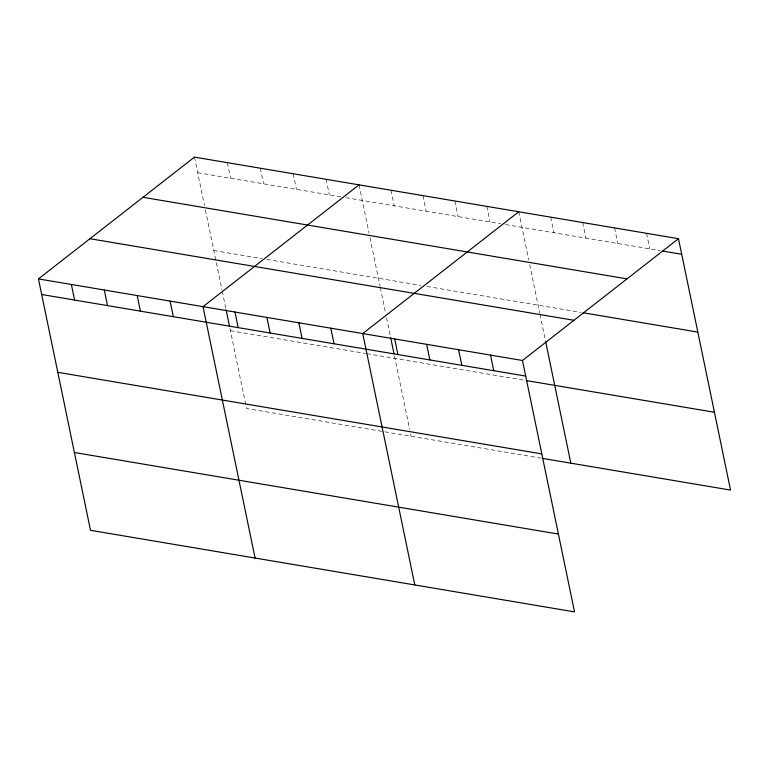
<?xml version="1.0" encoding="UTF-8"?>
<svg xmlns="http://www.w3.org/2000/svg" width="769" height="769" viewBox="0 0 769 769"><rect width="100%" height="100%" fill="white"/><g stroke="black" fill="none" stroke-linecap="round" stroke-linejoin="round"><path stroke-width="0.58" stroke-dasharray="3.85 2.88" d="M197.7 172.708L341.109 196.874M345.81 197.662L500.696 223.769M505.425 224.567L660.417 250.684M213.82 250.521L262.008 258.644M266.708 259.441L420.979 285.434M426.891 286.433L580.701 312.358M230.421 330.699L365.602 353.48M366.775 353.673L525.131 380.367M541.251 458.18L246.532 408.512L229.7 327.209M646.546 233.305L649.776 248.896M614.594 227.912L617.824 243.513M582.652 222.529L585.882 238.13M550.71 217.146L553.94 232.738M518.758 211.763L528.764 260.066M529.697 264.574L539.79 313.31M540.03 314.473L545.327 340.033M486.815 206.38L490.045 221.972M454.873 200.997L458.103 216.589M422.931 195.614L426.161 211.206M390.979 190.231L394.209 205.823M359.036 184.848L369.043 233.142M369.976 237.659L380.069 286.395M380.309 287.548L385.596 313.118M386.567 317.76L390.412 336.351M394.507 356.105L409.694 429.487M410.636 433.995L411.098 436.244M326.123 179.302L329.353 194.893M293.21 173.756L296.44 189.347M260.297 168.209L263.527 183.801M227.384 162.663L230.613 178.254M194.47 157.116L204.477 205.41M205.41 209.918L222.001 290.028M222.241 291.191L225.846 308.619"/><path stroke-width="1.15" d="M678.489 238.688L522.468 360.488L574.53 611.884L90.511 530.312L38.45 278.916L194.47 157.116L678.489 238.688L730.55 490.084L542.433 458.382M359.036 184.848L203.016 306.648L255.077 558.054M518.758 211.763L362.737 333.563L414.799 584.969M662.782 251.088L681.719 254.279M142.986 197.306L627.004 278.878M583.065 312.752L697.829 332.093M89.935 238.717L573.953 320.288M38.45 278.916L522.468 360.488M41.68 294.508L525.698 376.079M526.313 380.568L714.439 412.271M57.79 372.321L541.809 453.893M74.401 452.499L558.409 534.071M545.567 341.196L570.829 463.169M490.516 355.105L493.746 370.696M458.574 349.722L461.804 365.313M426.632 344.339L429.861 359.93M394.689 338.946L397.909 354.547M390.652 337.514L394.026 353.788M330.795 328.18L334.025 343.772M298.853 322.797L302.082 338.389M266.901 317.414L270.13 333.006M234.958 312.031L238.188 327.623M226.086 309.782L229.46 326.046M170.103 301.102L173.333 316.693M137.19 295.556L140.419 311.147M104.276 290.009L107.506 305.601M71.363 284.463L74.593 300.054"/></g></svg>
